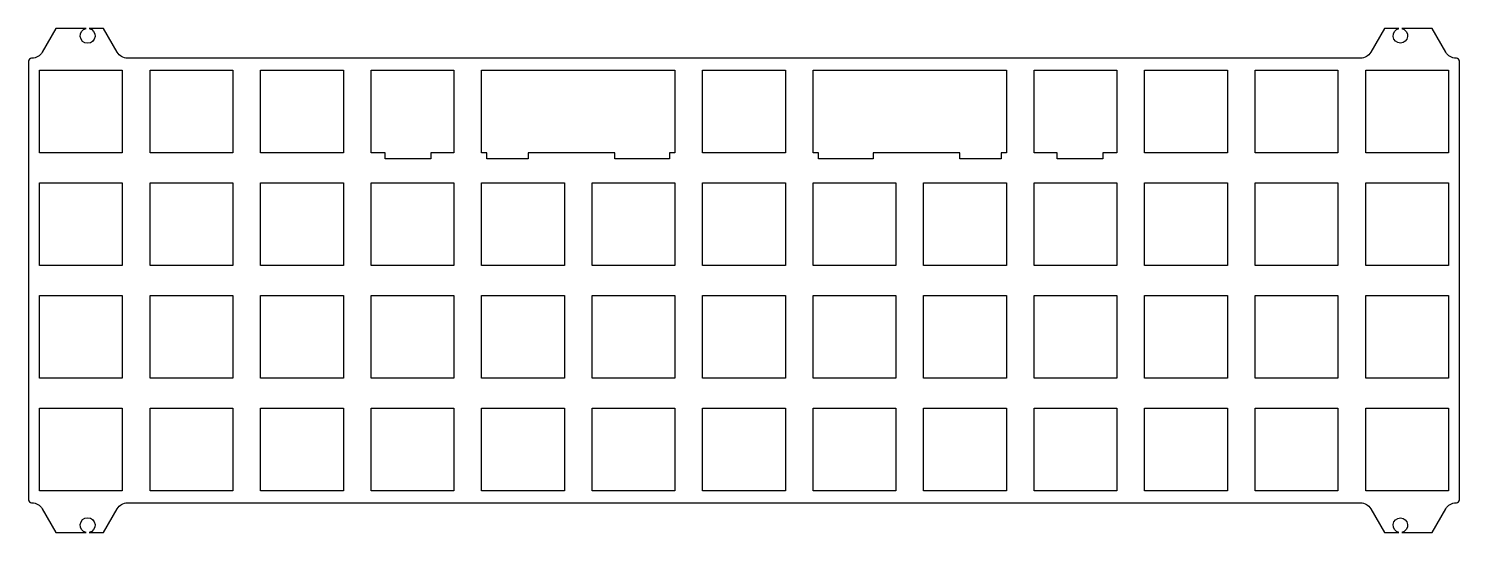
# Model space of a CAD drawing. Header units: millimetres. Extents: x -233 to 9, y -14 to 71.
import ezdxf

# ---------------------------------------------------------------- set-up
doc = ezdxf.new("R2010")
doc.units = ezdxf.units.MM
doc.layers.get('0').update_dxf_attribs({"linetype": 'CONTINUOUS'})

msp = doc.modelspace()

# ---------------------------------------------------------------- linework, layer by layer
msp.add_lwpolyline([(-220.16, 71.15), (-222.61, 71.15, -9.949874), (-223.11, 71.15), (-228.23, 71.15), (-230.54, 67.15, -0.267949), (-232.27, 66.15), (-232.34, 66.15, 0.414214), (-232.84, 65.65), (-232.84, -8.5, 0.414214), (-232.34, -9), (-232.27, -9, -0.267949), (-230.54, -10), (-228.23, -14), (-223.11, -14, -9.949874), (-222.61, -14), (-220.16, -14), (-217.85, -10, -0.267949), (-216.12, -9), (-7.72, -9, -0.267949), (-5.99, -10), (-3.68, -14), (-1.22, -14, -9.949874), (-0.73, -14), (4.39, -14), (6.7, -10, -0.267949), (8.43, -9), (8.5, -9, 0.414214), (9, -8.5), (9, 65.65, 0.414214), (8.5, 66.15), (8.43, 66.15, -0.267949), (6.7, 67.15), (4.39, 71.15), (-0.73, 71.15, -9.949874), (-1.22, 71.15), (-3.68, 71.15), (-5.99, 67.15, -0.267949), (-7.72, 66.15), (-216.12, 66.15, -0.267949), (-217.85, 67.15)], format="xyb", close=True)
for points in [[(-217, 50.15), (-231, 50.15), (-231, 64.15), (-217, 64.15)], [(-198.32, 64.15), (-198.32, 50.15), (-212.32, 50.15), (-212.32, 64.15)], [(-193.64, 50.15), (-193.64, 64.15), (-179.64, 64.15), (-179.64, 50.15)], [(-160.96, 50.15), (-164.83, 50.15), (-164.83, 49.15), (-172.57, 49.15), (-172.57, 50.15), (-174.96, 50.15), (-174.96, 64.15), (-160.96, 64.15)], [(-123.6, 64.15), (-123.6, 50.15), (-124.5, 50.15), (-124.5, 49.15), (-133.73, 49.15), (-133.73, 50.15), (-148.38, 50.15), (-148.38, 49.15), (-155.38, 49.15), (-155.38, 50.15), (-156.28, 50.15), (-156.28, 64.15)], [(-118.92, 50.15), (-118.92, 64.15), (-104.92, 64.15), (-104.92, 50.15)], [(-99.34, 49.15), (-99.34, 50.15), (-100.24, 50.15), (-100.24, 64.15), (-67.56, 64.15), (-67.56, 50.15), (-68.46, 50.15), (-68.46, 49.15), (-75.46, 49.15), (-75.46, 50.15), (-90.11, 50.15), (-90.11, 49.15)], [(-59.01, 49.15), (-59.01, 50.15), (-62.88, 50.15), (-62.88, 64.15), (-48.88, 64.15), (-48.88, 50.15), (-51.27, 50.15), (-51.27, 49.15)], [(-44.2, 50.15), (-44.2, 64.15), (-30.2, 64.15), (-30.2, 50.15)], [(-25.52, 50.15), (-25.52, 64.15), (-11.52, 64.15), (-11.52, 50.15)], [(-6.84, 50.15), (-6.84, 64.15), (7.16, 64.15), (7.16, 50.15)], [(-217, 45.1), (-217, 31.1), (-231, 31.1), (-231, 45.1)], [(-212.32, 31.1), (-212.32, 45.1), (-198.32, 45.1), (-198.32, 31.1)], [(-179.64, 45.1), (-179.64, 31.1), (-193.64, 31.1), (-193.64, 45.1)], [(-174.96, 31.1), (-174.96, 45.1), (-160.96, 45.1), (-160.96, 31.1)], [(-142.28, 45.1), (-142.28, 31.1), (-156.28, 31.1), (-156.28, 45.1)], [(-123.6, 31.1), (-137.6, 31.1), (-137.6, 45.1), (-123.6, 45.1)], [(-118.92, 31.1), (-118.92, 45.1), (-104.92, 45.1), (-104.92, 31.1)], [(-100.24, 45.1), (-86.24, 45.1), (-86.24, 31.1), (-100.24, 31.1)], [(-67.56, 45.1), (-67.56, 31.1), (-81.56, 31.1), (-81.56, 45.1)], [(-48.88, 31.1), (-62.88, 31.1), (-62.88, 45.1), (-48.88, 45.1)], [(-44.2, 45.1), (-30.2, 45.1), (-30.2, 31.1), (-44.2, 31.1)], [(-25.52, 45.1), (-11.52, 45.1), (-11.52, 31.1), (-25.52, 31.1)], [(-6.84, 45.1), (7.16, 45.1), (7.16, 31.1), (-6.84, 31.1)], [(-231, 26.05), (-217, 26.05), (-217, 12.05), (-231, 12.05)], [(-198.32, 26.05), (-198.32, 12.05), (-212.32, 12.05), (-212.32, 26.05)], [(-193.64, 26.05), (-179.64, 26.05), (-179.64, 12.05), (-193.64, 12.05)], [(-174.96, 26.05), (-160.96, 26.05), (-160.96, 12.05), (-174.96, 12.05)], [(-156.28, 12.05), (-156.28, 26.05), (-142.28, 26.05), (-142.28, 12.05)], [(-137.6, 26.05), (-123.6, 26.05), (-123.6, 12.05), (-137.6, 12.05)], [(-104.92, 12.05), (-118.92, 12.05), (-118.92, 26.05), (-104.92, 26.05)], [(-86.24, 26.05), (-86.24, 12.05), (-100.24, 12.05), (-100.24, 26.05)], [(-81.56, 26.05), (-67.56, 26.05), (-67.56, 12.05), (-81.56, 12.05)], [(-48.88, 26.05), (-48.88, 12.05), (-62.88, 12.05), (-62.88, 26.05)], [(-44.2, 26.05), (-30.2, 26.05), (-30.2, 12.05), (-44.2, 12.05)], [(-25.52, 12.05), (-25.52, 26.05), (-11.52, 26.05), (-11.52, 12.05)], [(7.16, 26.05), (7.16, 12.05), (-6.84, 12.05), (-6.84, 26.05)], [(-217, -7), (-231, -7), (-231, 7), (-217, 7)], [(-212.32, -7), (-212.32, 7), (-198.32, 7), (-198.32, -7)], [(-179.64, 7), (-179.64, -7), (-193.64, -7), (-193.64, 7)], [(-174.96, 7), (-160.96, 7), (-160.96, -7), (-174.96, -7)], [(-142.28, -7), (-156.28, -7), (-156.28, 7), (-142.28, 7)], [(-123.6, 7), (-123.6, -7), (-137.6, -7), (-137.6, 7)], [(-118.92, 7), (-104.92, 7), (-104.92, -7), (-118.92, -7)], [(-100.24, 7), (-86.24, 7), (-86.24, -7), (-100.24, -7)], [(-67.56, 7), (-67.56, -7), (-81.56, -7), (-81.56, 7)], [(-48.88, -7), (-62.88, -7), (-62.88, 7), (-48.88, 7)], [(-44.2, -7), (-44.2, 7), (-30.2, 7), (-30.2, -7)], [(-25.52, -7), (-25.52, 7), (-11.52, 7), (-11.52, -7)], [(7.16, 7), (7.16, -7), (-6.84, -7), (-6.84, 7)]]:
    msp.add_lwpolyline(points, close=True)

doc.saveas('drawing.dxf')
